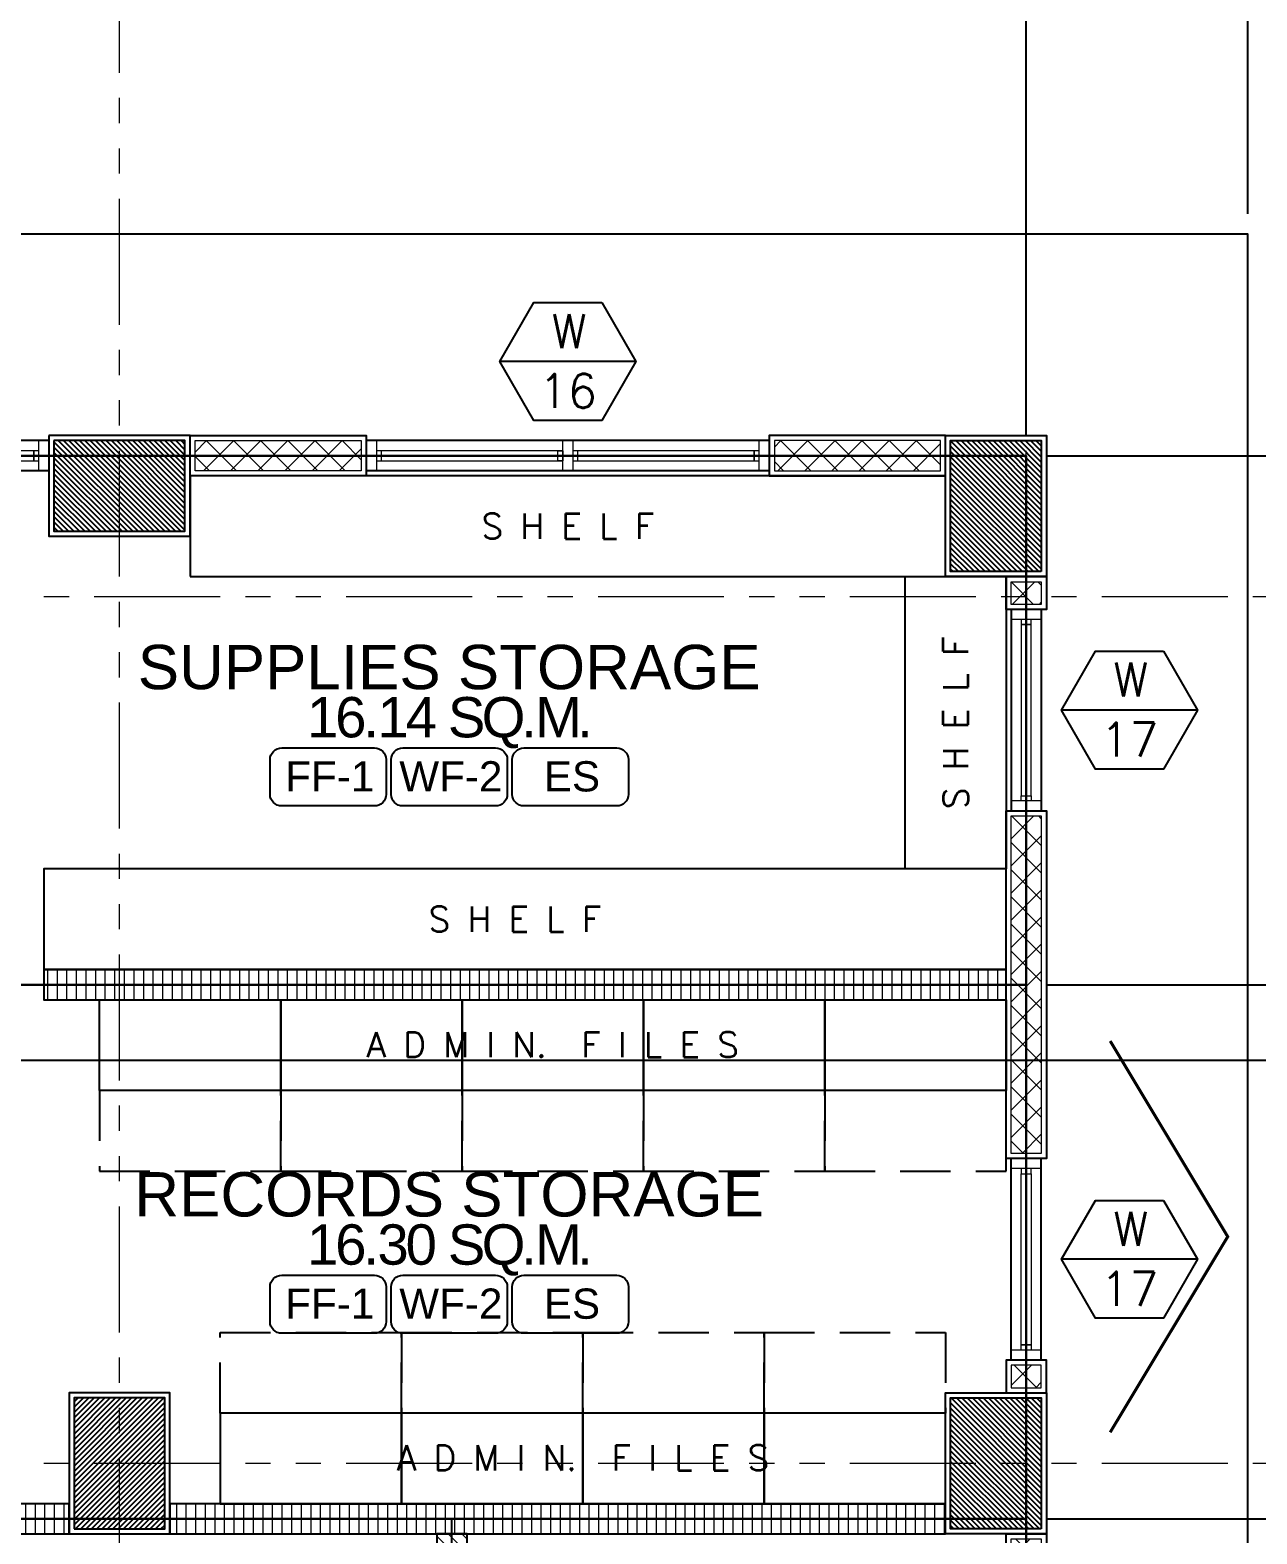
# Model space of a CAD drawing. Header units: metres. Extents: x -12400 to 1, y 0 to 106422.
# Drawn here: x -12107.06 to -12100.97, y 106401.72 to 106409.18 of the extents above; entities that cross this region are included whole.
import ezdxf
from ezdxf.enums import TextEntityAlignment as Align

# ---------------------------------------------------------------- set-up
doc = ezdxf.new("R2010")
doc.units = ezdxf.units.M
doc.header["$PDMODE"] = 35
doc.linetypes.add('DASHED2', pattern=[0.375, 0.25, -0.125])
doc.linetypes.add('PHANTOM2', pattern=[1.25, 0.625, -0.125, 0.125, -0.125, 0.125, -0.125])
for name, color, linetype, lineweight in [('.3', 6, 'Continuous', 30), ('0.1', 1, 'Continuous', 9), ('0.20', 2, 'Continuous', 20), ('A-DIM-100', 8, 'Continuous', 0), ('DIM 001', 251, 'Continuous', 13), ('HATCH', 250, 'Continuous', 5)]:
    doc.layers.add(name, color=color, linetype=linetype, lineweight=lineweight)
for name, color, linetype in [('1AR', 1, 'Continuous'), ('FIXTURE', 35, 'Continuous'), ('SCH-FLR', 224, 'Continuous'), ('SCH-WIND', 181, 'Continuous'), ('stone', 15, 'Continuous'), ('txt', 2, 'Continuous'), ('WALL', 7, 'Continuous'), ('WINDOW', 1, 'Continuous')]:
    doc.layers.add(name, color=color, linetype=linetype)
doc.layers.add('GUIDELINES', color=206, linetype='Continuous', plot=False)
doc.styles.add('arial', font='arial.ttf')
doc.styles.add('Arial-Bold', font='arial.ttf')
doc.styles.add('DIMTXT-100', font='arial.ttf')
doc.styles.add('swis721', font='swiss.ttf')
doc.styles.add('T-0.15', font='romans.shx', dxfattribs={"height": 0.15})
doc.styles.add('T.25', font='romans.shx', dxfattribs={"height": 0.2})
doc.dimstyles.new('D-100', dxfattribs={"dimtxt": 0.2, "dimasz": 0.15, "dimexe": 0.1, "dimexo": 0.1, "dimgap": 0.1, "dimtad": 1, "dimdec": 3, "dimzin": 4, "dimdsep": 46, "dimtxsty": 'DIMTXT-100', "dimblk": 'ARCHTICK', "dimcen": 0.2, "dimdle": 0.1, "dimclrd": 8, "dimclre": 8, "dimclrt": 2, "dimadec": 0, "dimazin": 1, "dimtfac": 1, "dimtdec": 3, "dimtofl": 0, "dimtmove": 2, "dimatfit": 3, "dimfxl": 1, "dimarcsym": 0})
doc.dimstyles.new('DIM 200', dxfattribs={"dimtxt": 200, "dimasz": 1, "dimexe": 0, "dimexo": 40, "dimgap": 50, "dimtad": 1, "dimtoh": 1, "dimdec": 0, "dimlfac": 2, "dimtxsty": 'swis721', "dimblk": 'CIR', "dimcen": 0, "dimclrd": 155, "dimclre": 155, "dimclrt": 4, "dimadec": 0, "dimazin": 0, "dimtfac": 1, "dimtdec": 0, "dimtix": 1, "dimtmove": 1, "dimatfit": 3, "dimldrblk": 'CIR', "dimfxl": 0, "dimarcsym": 0})

# ---------------------------------------------------------------- blocks, each defined once
blk = doc.blocks.new('CIR')
at = {"color": 4}
blk.add_circle((0, 0), 50, dxfattribs=at)
blk = doc.blocks.new('A$C1B753C5A')
at = {"layer": 'WALL'}
h = blk.add_hatch(dxfattribs=at)
h.set_pattern_fill('ANSI31', color=250, scale=0.15)
h.set_pattern_definition([(45, (-1494.388102653662, 303.0677240852394), (-0.01325825214724777, 0.01325825214724777), [])])
h.paths.add_polyline_path([(0.4750000000001364, 0.6749999999999545), (0.02500000000009089, 0.6749999999999545), (0.02500000000009095, 0.02499999999997721), (0.4750000000001364, 0.02499999999997721)])
at = {"color": 7}
blk.add_lwpolyline([(0, 0), (0.5000000000002274, 0), (0.5000000000002274, 0.6999999999999318), (0, 0.6999999999999318)], close=True, dxfattribs=at)
at = {"layer": 'stone', "color": 5}
blk.add_lwpolyline([(0.02500000000009095, 0.02499999999997726), (0.4750000000001364, 0.02499999999997726), (0.4750000000001364, 0.6749999999999545), (0.02500000000009095, 0.6749999999999545)], close=True, dxfattribs=at)
blk = doc.blocks.new('COLUMNS2F')
at = {"rotation": 270}
blk.add_blockref('A$C1B753C5A', (-12141.80441529414, 106344.3499565114), dxfattribs=at)
at = {"xscale": -1}
for p in [(-12136.85441529414, 106343.6499565114), (-12136.85441529414, 106338.8999565114)]:
    blk.add_blockref('A$C1B753C5A', p, dxfattribs=at)
blk.add_blockref('A$C1B753C5A', (-12141.70441529414, 106338.8999565114))
blk = doc.blocks.new('*U1717')
at = {"layer": 'HATCH'}
h = blk.add_hatch(dxfattribs=at)
h.set_pattern_fill('ANSI31', color=256, scale=0.015, angle=45)
h.set_pattern_definition([(90, (12095.12419102851, -106406.4165946045), (-0.04762500000000001, 0), [])])
h.paths.add_polyline_path([(0, 0.1499999999796273), (0, -1.387778780781446e-17), (3.850000000000136, -1.387778780781446e-17), (3.850000000000136, 0.1499999999796273)])
at = {"color": 3}
blk.add_lwpolyline([(3.850000000000136, 0), (3.850000000000136, 0.1499999999796273), (0, 0.1499999999796273), (0, 0)], close=True, dxfattribs=at)
blk = doc.blocks.new('*U1776')
at = {"layer": 'HATCH'}
h = blk.add_hatch(dxfattribs=at)
h.set_pattern_fill('ANSI37', color=256, scale=0.03, angle=-180)
h.set_pattern_definition([(225, (-0.9124999999850154, 0), (0.06735192090801863, -0.06735192090801868), []), (314.9999999999999, (-0.9124999999850154, 0), (0.06735192090801868, 0.06735192090801861), [])])
h.paths.add_polyline_path([(0.02500000000873115, 0.1749999999883585), (0.02500000000873115, 0.02499999999417923), (0.1500000000204416, 0.02499999999417923), (0.1500000000204416, 0.1749999999883585)])
blk.add_lwpolyline([(0, 0.1999999999825377), (0, 0), (0.1750000000146208, 0), (0.1750000000146208, 0.1999999999825377)], close=True)
blk.add_lwpolyline([(0.02500000000873115, 0.1749999999883585), (0.02500000000873115, 0.02499999999417923), (0.1500000000204416, 0.02499999999417923), (0.1500000000204416, 0.1749999999883585)], close=True, dxfattribs=at)
blk = doc.blocks.new('WINDOW-02')
at = {"layer": '.3', "color": 3}
blk.add_lwpolyline([(891.6890577681731, 3702.173521903613), (892.5390577681726, 3702.17352190362)], dxfattribs=at)
at = {"layer": '0.20'}
for points in [[(891.614057768173, 3702.098521903613), (891.664057768173, 3702.098521903613), (891.664057768173, 3702.248521903613), (891.614057768173, 3702.248521903613)], [(891.6890577681731, 3702.148521903613), (891.664057768173, 3702.148521903613), (891.664057768173, 3702.198521903613), (891.6890577681731, 3702.198521903613)], [(892.5390577681728, 3702.148521903613), (892.5640577681729, 3702.148521903613), (892.5640577681729, 3702.198521903613), (892.5390577681728, 3702.198521903613)], [(892.614057768173, 3702.098521903613), (892.5640577681729, 3702.098521903613), (892.5640577681729, 3702.248521903613), (892.614057768173, 3702.248521903613)]]:
    blk.add_lwpolyline(points, close=True, dxfattribs=at)
at = {"layer": '0.20', "color": 8}
blk.add_lwpolyline([(892.5390577681728, 3702.148521903613), (891.6890577681731, 3702.148521903613), (891.6890577681731, 3702.198521903613), (892.5390577681728, 3702.198521903613)], close=True, dxfattribs=at)
at = {"layer": 'WINDOW'}
for p, q in [((891.614057768173, 3702.248521903613), (892.614057768173, 3702.248521903613)), ((891.614057768173, 3702.098521903613), (892.614057768173, 3702.098521903613))]:
    blk.add_line(p, q, dxfattribs=at)
blk = doc.blocks.new('*U2286')
at = {"layer": 'HATCH'}
h = blk.add_hatch(dxfattribs=at)
h.set_pattern_fill('ANSI37', color=256, scale=0.03, angle=-180)
h.set_pattern_definition([(225, (-0.2125000013111269, 0), (0.06735192090801863, -0.06735192090801868), []), (314.9999999999999, (-0.2125000013111269, 0), (0.06735192090801868, 0.06735192090801861), [])])
h.paths.add_polyline_path([(0.02500000000873115, 0.1749999999883585), (0.02500000000873115, 0.02499999999417923), (0.8499999986943301, 0.02499999999417923), (0.8499999986943301, 0.1749999999883585)])
blk.add_lwpolyline([(0, 0.1999999999825377), (0, 0), (0.8749999986885093, 0), (0.8749999986885093, 0.1999999999825377)], close=True)
blk.add_lwpolyline([(0.02500000000873115, 0.1749999999883585), (0.02500000000873115, 0.02499999999417923), (0.8499999986943301, 0.02499999999417923), (0.8499999986943301, 0.1749999999883585)], close=True, dxfattribs=at)
blk = doc.blocks.new('W04')
at = {"layer": '.3', "color": 3}
for points in [[(-12135.03809810802, 106343.4124565114), (-12135.03809810799, 106342.5374565114)], [(-12135.03809810799, 106342.4374565114), (-12135.03809810797, 106341.5624565114)]]:
    blk.add_lwpolyline(points, dxfattribs=at)
at = {"layer": '0.20'}
for points in [[(-12134.96309810803, 106343.4874565114), (-12134.96309810803, 106343.4374565114), (-12135.11309810804, 106343.4374565114), (-12135.11309810804, 106343.4874565114)], [(-12135.01309810803, 106343.4124565114), (-12135.01309810803, 106343.4374565114), (-12135.06309810803, 106343.4374565114), (-12135.06309810803, 106343.4124565114)], [(-12135.013098108, 106342.5124565114), (-12135.013098108, 106342.5374565114), (-12135.063098108, 106342.5374565114), (-12135.063098108, 106342.5124565114)], [(-12134.96309810792, 106342.5124565114), (-12134.96309810792, 106342.4624565114), (-12135.11309810793, 106342.4624565114), (-12135.11309810793, 106342.5124565114)], [(-12135.013098108, 106342.4624565114), (-12135.013098108, 106342.4374565114), (-12135.063098108, 106342.4374565114), (-12135.063098108, 106342.4624565114)], [(-12135.01309810799, 106341.5374565114), (-12135.01309810799, 106341.5624565114), (-12135.06309810799, 106341.5624565114), (-12135.06309810799, 106341.5374565114)], [(-12134.96309810791, 106341.5374565114), (-12134.96309810791, 106341.4874565114), (-12135.11309810792, 106341.4874565114), (-12135.11309810792, 106341.5374565114)]]:
    blk.add_lwpolyline(points, close=True, dxfattribs=at)
at = {"layer": '0.20', "color": 8}
for points in [[(-12135.013098108, 106342.5124565114), (-12135.01309810803, 106343.4124565114), (-12135.06309810803, 106343.4124565114), (-12135.063098108, 106342.5124565114)], [(-12135.063098108, 106342.4624565114), (-12135.06309810796, 106341.5374565114)], [(-12135.01309810796, 106341.5374565114), (-12135.013098108, 106342.4624565114)]]:
    blk.add_lwpolyline(points, dxfattribs=at)
at = {"layer": 'WINDOW'}
for p, q in [((-12135.11309810804, 106343.4874565114), (-12135.11309810797, 106341.4874565114)), ((-12134.96309810803, 106343.4874565114), (-12134.96309810796, 106341.4874565114))]:
    blk.add_line(p, q, dxfattribs=at)
blk = doc.blocks.new('*U1742')
at = {"layer": 'HATCH'}
h = blk.add_hatch(dxfattribs=at)
h.set_pattern_fill('ANSI37', color=256, scale=0.03, angle=-180)
h.set_pattern_definition([(225, (-0.9249999999914837, 0), (0.06735192090801863, -0.06735192090801868), []), (314.9999999999999, (-0.9249999999914837, 0), (0.06735192090801868, 0.06735192090801861), [])])
h.paths.add_polyline_path([(0.02500000000873115, 0.1749999999883585), (0.02500000000873115, 0.02499999999417923), (0.1375000000139731, 0.02499999999417923), (0.1375000000139731, 0.1749999999883585)])
blk.add_lwpolyline([(0, 0.1999999999825377), (0, 0), (0.1625000000081523, 0), (0.1625000000081523, 0.1999999999825377)], close=True)
blk.add_lwpolyline([(0.02500000000873115, 0.1749999999883585), (0.02500000000873115, 0.02499999999417923), (0.1375000000139731, 0.02499999999417923), (0.1375000000139731, 0.1749999999883585)], close=True, dxfattribs=at)
blk = doc.blocks.new('*U278')
at = {"layer": 'HATCH'}
h = blk.add_hatch(dxfattribs=at)
h.set_pattern_fill('ANSI37', color=256, scale=0.03, angle=-180)
h.set_pattern_definition([(225, (0.6374999999939639, 0), (0.06735192090801863, -0.06735192090801868), []), (314.9999999999999, (0.6374999999939639, 0), (0.06735192090801868, 0.06735192090801861), [])])
h.paths.add_polyline_path([(0.02500000000873115, 0.1749999999883585), (0.02500000000873115, 0.02499999999417923), (1.699999999999421, 0.02499999999417923), (1.699999999999421, 0.1749999999883585)])
blk.add_lwpolyline([(0, 0.1999999999825377), (0, 0), (1.7249999999936, 0), (1.7249999999936, 0.1999999999825377)], close=True)
blk.add_lwpolyline([(0.02500000000873115, 0.1749999999883585), (0.02500000000873115, 0.02499999999417923), (1.699999999999421, 0.02499999999417923), (1.699999999999421, 0.1749999999883585)], close=True, dxfattribs=at)
blk = doc.blocks.new('*U279')
at = {"layer": 'HATCH'}
h = blk.add_hatch(dxfattribs=at)
h.set_pattern_fill('ANSI31', color=256, scale=0.015, angle=45)
h.set_pattern_definition([(90, (3.687499999990903, 0), (-0.04762500000000001, 0), [])])
h.paths.add_polyline_path([(4.774999999990539, 0), (4.774999999990539, 0.1499999999796273), (0, 0.1499999999796273), (0, 0)])
at = {"color": 3}
blk.add_lwpolyline([(4.774999999990539, 0), (4.774999999990539, 0.1499999999796273), (0, 0.1499999999796273), (0, 0)], close=True, dxfattribs=at)
blk = doc.blocks.new('*U280')
at = {"layer": 'HATCH'}
h = blk.add_hatch(dxfattribs=at)
h.set_pattern_fill('ANSI31', color=256, scale=0.015, angle=45)
h.set_pattern_definition([(90, (-0.6125000000029122, 0), (-0.04762500000000001, 0), [])])
h.paths.add_polyline_path([(0.474999999996724, 0), (0.474999999996724, 0.1499999999796273), (0, 0.1499999999796273), (0, 0)])
at = {"color": 3}
blk.add_lwpolyline([(0.474999999996724, 0), (0.474999999996724, 0.1499999999796273), (0, 0.1499999999796273), (0, 0)], close=True, dxfattribs=at)
blk = doc.blocks.new('FP_4F')
at = {"layer": 'HATCH'}
h = blk.add_hatch(dxfattribs=at)
h.set_pattern_fill('ANSI31', color=256, scale=0.015, angle=-90.00000000000001)
h.set_pattern_definition([(315, (-106381.8915946045, -12079.82419102847), (0.03367596045400933, 0.03367596045400932), [])])
h.paths.add_polyline_path([(24.32500000001892, 14.24999999998545), (24.17500000002474, 14.24999999998545), (24.17500000002474, 11.44999999999709), (24.32500000001892, 11.44999999999709)])
at = {"color": 1}
for points in [[(22.95000000000073, 19), (26.70000000000073, 19), (26.70000000000073, 19.5), (22.95000000000073, 19.5)], [(27, 19), (27, 17.54999999998836), (26.5, 17.54999999998836), (26.5, 19)], [(22.22500000000218, 17.04999999998836), (27, 17.04999999998836), (27, 17.54999999998836), (22.22500000000218, 17.54999999998836)], [(22.5, 16.89999999999418), (23.40000000000146, 16.89999999999418), (23.40000000000146, 16.44999999999709), (22.5, 16.44999999999709)], [(23.40000000000146, 16.89999999999418), (24.30000000000109, 16.89999999999418), (24.30000000000109, 16.44999999999709), (23.40000000000146, 16.44999999999709)], [(24.29999999999927, 16.89999999999418), (25.20000000000073, 16.89999999999418), (25.20000000000073, 16.44999999999709), (24.29999999999927, 16.44999999999709)], [(25.20000000000073, 16.89999999999418), (26.10000000000036, 16.89999999999418), (26.10000000000036, 16.44999999999709), (25.20000000000073, 16.44999999999709)], [(26.10000000000036, 16.89999999999418), (27, 16.89999999999418), (27, 16.44999999999709), (26.10000000000036, 16.44999999999709)], [(23.10000000000036, 14.39999999999418), (24, 14.39999999999418), (24, 14.84999999999127), (23.10000000000036, 14.84999999999127)], [(24, 14.39999999999418), (24.89999999999964, 14.39999999999418), (24.89999999999964, 14.84999999999127), (24, 14.84999999999127)], [(24.89999999999964, 14.39999999999418), (25.79999999999927, 14.39999999999418), (25.79999999999927, 14.84999999999127), (24.89999999999964, 14.84999999999127)], [(25.79999999999927, 14.39999999999418), (26.70000000000073, 14.39999999999418), (26.70000000000073, 14.84999999999127), (25.79999999999927, 14.84999999999127)]]:
    blk.add_lwpolyline(points, close=True, dxfattribs=at)
at = {"color": 250, "linetype": 'DASHED2'}
for points in [[(22.5, 16.44999999999709), (22.5, 16.04999999998836), (23.40000000000146, 16.04999999998836), (23.40000000000146, 16.44999999999709)], [(23.40000000000146, 16.44999999999709), (23.40000000000146, 16.04999999998836), (24.29999999999927, 16.04999999998836), (24.30000000000109, 16.44999999999709)], [(24.29999999999927, 16.44999999999709), (24.29999999999927, 16.04999999998836), (25.20000000000073, 16.04999999998836), (25.20000000000073, 16.44999999999709)], [(25.20000000000073, 16.44999999999709), (25.20000000000073, 16.04999999998836), (26.10000000000036, 16.04999999998836), (26.10000000000036, 16.44999999999709)], [(26.10000000000036, 16.44999999999709), (26.10000000000036, 16.04999999998836), (27, 16.04999999998836), (27, 16.44999999999709)], [(23.10000000000036, 14.84999999999127), (23.10000000000036, 15.25), (24, 15.25), (24, 14.84999999999127)], [(24, 14.84999999999127), (24, 15.25), (24.89999999999964, 15.25), (24.89999999999964, 14.84999999999127)], [(24.89999999999964, 14.84999999999127), (24.89999999999964, 15.25), (25.79999999999927, 15.25), (25.79999999999927, 14.84999999999127)], [(25.79999999999927, 14.84999999999127), (25.79999999999927, 15.25), (26.70000000000073, 15.25), (26.70000000000073, 14.84999999999127)]]:
    blk.add_lwpolyline(points, dxfattribs=at)
at = {"color": 3}
blk.add_lwpolyline([(24.17500000002474, 11.44999999999709), (24.32500000001892, 11.44999999999709), (24.32500000001892, 14.24999999998545), (24.17500000002474, 14.24999999998545)], close=True, dxfattribs=at)
at = {"layer": '1AR', "color": 1}
blk.add_lwpolyline([(17.99999999999818, 1.000000000058208), (17.99999999999818, -7.275957614183426e-11), (28.19999999999891, 0), (28.19999999999891, 20.69999999998254), (18, 20.69999999998254), (18, 19.69999999998254)], dxfattribs=at)
at = {"layer": 'FIXTURE'}
blk.add_lwpolyline([(27.51668330179746, 16.69580201318604, 0.015, 0.015, 0), (28.10000000040964, 15.72499999999127, 0.015, 0.015, 0), (27.51668330179746, 14.75419798678195, 0.015, 0.015, 0)], format="xyseb", dxfattribs=at)
at = {"layer": 'GUIDELINES'}
blk.add_line((20.95000000000073, 16.97499999999127), (27.10000000000036, 16.97499999999127), dxfattribs=at)
for points in [[(1.100000000000364, 19.60000000000582), (10.10000000000036, 19.60000000000582), (10.10000000000036, 18.90000000000873), (18.10000000000036, 18.90000000000873), (18.10000000000036, 19.60000000000582), (27.10000000000036, 19.60000000000582), (27.10000000000036, 1.100000000005821), (18.10000000000036, 1.100000000005821), (18.10000000000036, 2.100000000122236), (10.10000000000036, 2.100000000122236), (10.10000000000036, 1.100000000005821), (1.100000000000364, 1.100000000005821)], [(20.95000000000073, 14.32499999999709), (27.10000000000036, 14.32499999999709), (27.10000000000036, 19.59999999999127), (20.95000000000073, 19.59999999999127)], [(20.95000000000073, 16.97499999999127), (27.10000000000036, 16.97499999999127), (27.10000000000036, 19.60000000000582), (20.95000000000073, 19.60000000000582)], [(20.95000000000073, 14.32499999999709), (27.10000000000036, 14.32499999999709), (27.10000000000036, 16.97499999999127), (20.95000000000073, 16.97499999999127)], [(27.10000000000036, 14.32499999999709), (18.07500000000073, 14.32499999999709), (18.07500000000073, 5.825000000011642), (27.10000000000036, 5.825000000011642)]]:
    blk.add_lwpolyline(points, close=True, dxfattribs=at)
blk.add_lwpolyline([(24.25000000002183, 11.45000000001164), (24.25000000002183, 14.32500000001164)], dxfattribs=at)
for name, p in [('COLUMNS2F', (12164.05441529414, -106324.6499565114)), ('*U1717', (22.85000000000036, 14.25))]:
    blk.add_blockref(name, p)
for name, p, xscale, rotation in [('*U2286', (22.94999999999891, 19.69999999998254), -1, 180), ('*U1742', (27.19999999999891, 18.99999999998545), -1.000000000000013, 90), ('WINDOW-02', (3729.27352190362, 910.4515577681595), -1.000000000000013, 90), ('*U278', (27.19999999999891, 17.83749999997963), -1.000000000000013, 90), ('*U1776', (27.19999999999891, 14.25000000071304), -1.000000000000013, 90)]:
    blk.add_blockref(name, p, dxfattribs=dict(xscale=xscale, rotation=rotation))
for name, p, rotation in [('*U2286', (26.69999999737593, 19.69999999998254), 180), ('W04', (-106317.6624565127, -12115.43809810771), 270), ('WINDOW-02', (3729.27352190362, -876.501557768177), 90), ('*U1742', (27.19999999999891, 14.94999999999709), 90)]:
    blk.add_blockref(name, p, dxfattribs=dict(rotation=rotation))
at = {"xscale": -1}
blk.add_blockref('WINDOW-02', (913.8640577681726, -3682.573521903614), dxfattribs=at)
at = {"color": 1}
for name, p in [('*U279', (22.22500000000946, 16.89999999999418)), ('*U280', (21.87500000000364, 14.25))]:
    blk.add_blockref(name, p, dxfattribs=at)
at = {"layer": '0.1', "color": 2, "insert": (27.18063405127759, 20.89999999997963), "char_height": 0.22, "attachment_point": 5}
blk.add_mtext_dynamic_manual_height_columns('{\\Fx-hlvm1s|c0;\\W0.9;\\T0.9;\\C3;LN OF LEDGE}', width=5150.828219755791, gutter_width=1, heights=[0], dxfattribs=at)
at = {"layer": '0.1', "color": 2, "char_height": 0.125, "attachment_point": 5, "style": 'T.25'}
for s, width, insert in [('{\\C3;S H E L F}', 1.709472000656206, (24.82499998157073, 19.24999945524905)), ('{\\C3;S H E L F}', 1.709472000656206, (24.56249998157, 17.29999945523741)), ('{\\C3;A D M I N.  F I L E S}', 2.939282788937818, (24.74971519748942, 16.6775055318285)), ('{\\C3;A D M I N.  F I L E S}', 2.939282788937818, (24.89971519748906, 14.62750553182559))]:
    blk.add_mtext_dynamic_manual_height_columns(s, width=width, gutter_width=1, heights=[0], dxfattribs=dict(at, insert=insert))
at = {"layer": '0.1', "color": 2, "insert": (26.75000054474731, 18.2749999815569), "char_height": 0.125, "attachment_point": 5, "rotation": 89.99999999999993, "style": 'T.25'}
blk.add_mtext_dynamic_manual_height_columns('{\\C3;S H E L F}', width=1.709472000656206, gutter_width=1, heights=[0], dxfattribs=at)
blk = doc.blocks.new('_ArchTick')
at = {"color": 0, "linetype": 'ByBlock', "const_width": 0.15}
blk.add_lwpolyline([(-0.5, -0.5), (0.5, 0.5)], dxfattribs=at)
blk = doc.blocks.new('*D1781')
at = {"layer": 'DEFPOINTS', "color": 0, "transparency": 16777216}
for p in [(-12102.11296792572, 106411.3202236537), (-12128.11296792572, 106407.0702236537), (-12102.11296792572, 106407.0702236537)]:
    blk.add_point(p, dxfattribs=at)
at = {"layer": 'DIM 001', "color": 8, "lineweight": -2, "transparency": 16777216}
for p, q in [((-12128.11296792572, 106407.1702236537), (-12128.11296792572, 106411.4202236537)), ((-12102.11296792572, 106407.1702236537), (-12102.11296792572, 106411.4202236537)), ((-12128.21296792572, 106411.3202236537), (-12102.01296792572, 106411.3202236537))]:
    blk.add_line(p, q, dxfattribs=at)
at = {"layer": 'DIM 001', "color": 8, "lineweight": -2, "transparency": 16777216, "xscale": 0.15, "yscale": 0.15, "zscale": 0.15, "rotation": 180}
blk.add_blockref('_ArchTick', (-12128.11296792572, 106411.3202236537), dxfattribs=at)
at = {"layer": 'DIM 001', "color": 8, "lineweight": -2, "transparency": 16777216, "xscale": 0.15, "yscale": 0.15, "zscale": 0.15}
blk.add_blockref('_ArchTick', (-12102.11296792572, 106411.3202236537), dxfattribs=at)
at = {"layer": 'DIM 001', "color": 2, "transparency": 16777216, "insert": (-12115.11296792572, 106411.5223382512), "char_height": 0.2, "attachment_point": 5, "style": 'DIMTXT-100'}
blk.add_mtext('26.000', dxfattribs=at)
blk = doc.blocks.new('*D1782')
at = {"layer": 'DEFPOINTS', "color": 0, "transparency": 16777216}
for p in [(-12101.01296792572, 106411.3202236537), (-12101.01296792572, 106408.1702236537), (-12102.11296792572, 106407.0702236537)]:
    blk.add_point(p, dxfattribs=at)
at = {"layer": 'DIM 001', "color": 8, "lineweight": -2, "transparency": 16777216}
for p, q in [((-12102.11296792572, 106407.1702236537), (-12102.11296792572, 106411.4202236537)), ((-12101.01296792572, 106408.2702236537), (-12101.01296792572, 106411.4202236537)), ((-12102.21296792572, 106411.3202236537), (-12100.91296792572, 106411.3202236537))]:
    blk.add_line(p, q, dxfattribs=at)
at = {"layer": 'DIM 001', "color": 8, "lineweight": -2, "transparency": 16777216, "xscale": 0.15, "yscale": 0.15, "zscale": 0.15, "rotation": 180}
blk.add_blockref('_ArchTick', (-12102.11296792572, 106411.3202236537), dxfattribs=at)
at = {"layer": 'DIM 001', "color": 8, "lineweight": -2, "transparency": 16777216, "xscale": 0.15, "yscale": 0.15, "zscale": 0.15}
blk.add_blockref('_ArchTick', (-12101.01296792572, 106411.3202236537), dxfattribs=at)
at = {"layer": 'DIM 001', "color": 2, "transparency": 16777216, "insert": (-12101.56296792572, 106411.5223382512), "char_height": 0.2, "attachment_point": 5, "style": 'DIMTXT-100'}
blk.add_mtext('1.100', dxfattribs=at)
blk = doc.blocks.new('*D1799')
at = {"layer": 'DEFPOINTS', "color": 0, "transparency": 16777216}
for p in [(-12102.11296792572, 106410.8702236537), (-12108.26296792572, 106407.0702236537), (-12102.11296792572, 106407.0702236537)]:
    blk.add_point(p, dxfattribs=at)
at = {"layer": 'DIM 001', "color": 8, "lineweight": -2, "transparency": 16777216}
for p, q in [((-12108.26296792572, 106407.1702236537), (-12108.26296792572, 106410.9702236537)), ((-12102.11296792572, 106407.1702236537), (-12102.11296792572, 106410.9702236537)), ((-12108.36296792572, 106410.8702236537), (-12102.01296792572, 106410.8702236537))]:
    blk.add_line(p, q, dxfattribs=at)
at = {"layer": 'DIM 001', "color": 8, "lineweight": -2, "transparency": 16777216, "xscale": 0.15, "yscale": 0.15, "zscale": 0.15, "rotation": 180}
blk.add_blockref('_ArchTick', (-12108.26296792572, 106410.8702236537), dxfattribs=at)
at = {"layer": 'DIM 001', "color": 8, "lineweight": -2, "transparency": 16777216, "xscale": 0.15, "yscale": 0.15, "zscale": 0.15}
blk.add_blockref('_ArchTick', (-12102.11296792572, 106410.8702236537), dxfattribs=at)
at = {"layer": 'DIM 001', "color": 2, "transparency": 16777216, "insert": (-12105.18796792571, 106411.0723382512), "char_height": 0.2, "attachment_point": 5, "style": 'DIMTXT-100'}
blk.add_mtext('6.150', dxfattribs=at)
blk = doc.blocks.new('*D1819')
at = {"layer": 'DEFPOINTS', "color": 0, "transparency": 16777216}
for p in [(-12101.01296792572, 106408.1702236537), (-12102.11296792572, 106407.0702236537), (-12099.06296792573, 106407.0702236537)]:
    blk.add_point(p, dxfattribs=at)
at = {"layer": 'DIM 001', "color": 8, "lineweight": -2, "transparency": 16777216}
for p, q in [((-12099.06296792573, 106408.2702236537), (-12099.06296792573, 106406.9702236537)), ((-12100.91296792572, 106408.1702236537), (-12098.96296792573, 106408.1702236537)), ((-12102.01296792572, 106407.0702236537), (-12098.96296792573, 106407.0702236537))]:
    blk.add_line(p, q, dxfattribs=at)
at = {"layer": 'DIM 001', "color": 8, "lineweight": -2, "transparency": 16777216, "xscale": 0.15, "yscale": 0.15, "zscale": 0.15}
for p, rotation in [((-12099.06296792573, 106408.1702236537), 90), ((-12099.06296792573, 106407.0702236537), 270)]:
    blk.add_blockref('_ArchTick', p, dxfattribs=dict(at, rotation=rotation))
at = {"layer": 'DIM 001', "color": 2, "transparency": 16777216, "insert": (-12099.26508252324, 106407.6202236537), "char_height": 0.2, "attachment_point": 5, "rotation": 90, "style": 'DIMTXT-100'}
blk.add_mtext('1.100', dxfattribs=at)
blk = doc.blocks.new('*D1820')
at = {"layer": 'DEFPOINTS', "color": 0, "transparency": 16777216}
for p in [(-12102.11296792572, 106407.0702236537), (-12102.11296792572, 106388.5702236537), (-12099.06296792574, 106388.5702236537)]:
    blk.add_point(p, dxfattribs=at)
at = {"layer": 'DIM 001', "color": 8, "lineweight": -2, "transparency": 16777216}
for p, q in [((-12099.06296792574, 106407.1702236538), (-12099.06296792574, 106388.4702236537)), ((-12102.01296792572, 106407.0702236537), (-12098.96296792574, 106407.0702236537)), ((-12102.01296792572, 106388.5702236537), (-12098.96296792574, 106388.5702236537))]:
    blk.add_line(p, q, dxfattribs=at)
at = {"layer": 'DIM 001', "color": 8, "lineweight": -2, "transparency": 16777216, "xscale": 0.15, "yscale": 0.15, "zscale": 0.15}
for p, rotation in [((-12099.06296792574, 106407.0702236537), 90), ((-12099.06296792574, 106388.5702236537), 270)]:
    blk.add_blockref('_ArchTick', p, dxfattribs=dict(at, rotation=rotation))
at = {"layer": 'DIM 001', "color": 2, "transparency": 16777216, "insert": (-12099.26508252325, 106397.8202236537), "char_height": 0.2, "attachment_point": 5, "rotation": 90, "style": 'DIMTXT-100'}
blk.add_mtext('18.500', dxfattribs=at)
blk = doc.blocks.new('*D1822')
at = {"layer": 'DEFPOINTS', "color": 0, "transparency": 16777216}
for p in [(-12102.11296792572, 106407.0702236537), (-12102.11296792572, 106404.4452236537), (-12099.51296792573, 106404.4452236537)]:
    blk.add_point(p, dxfattribs=at)
at = {"layer": 'DIM 001', "color": 8, "lineweight": -2, "transparency": 16777216}
for p, q in [((-12099.51296792573, 106407.1702236538), (-12099.51296792573, 106404.3452236537)), ((-12102.01296792572, 106407.0702236537), (-12099.41296792573, 106407.0702236537)), ((-12102.01296792572, 106404.4452236537), (-12099.41296792573, 106404.4452236537))]:
    blk.add_line(p, q, dxfattribs=at)
at = {"layer": 'DIM 001', "color": 8, "lineweight": -2, "transparency": 16777216, "xscale": 0.15, "yscale": 0.15, "zscale": 0.15}
for p, rotation in [((-12099.51296792573, 106407.0702236537), 90), ((-12099.51296792573, 106404.4452236537), 270)]:
    blk.add_blockref('_ArchTick', p, dxfattribs=dict(at, rotation=rotation))
at = {"layer": 'DIM 001', "color": 2, "transparency": 16777216, "insert": (-12099.71508252324, 106405.7577236537), "char_height": 0.2, "attachment_point": 5, "rotation": 90, "style": 'DIMTXT-100'}
blk.add_mtext('2.625', dxfattribs=at)
blk = doc.blocks.new('*D1823')
at = {"layer": 'DEFPOINTS', "color": 0, "transparency": 16777216}
for p in [(-12102.11296792572, 106404.4452236537), (-12102.11296792572, 106401.7952236538), (-12099.51296792574, 106401.7952236538)]:
    blk.add_point(p, dxfattribs=at)
at = {"layer": 'DIM 001', "color": 8, "lineweight": -2, "transparency": 16777216}
for p, q in [((-12099.51296792574, 106404.5452236538), (-12099.51296792574, 106401.6952236537)), ((-12102.01296792572, 106404.4452236537), (-12099.41296792574, 106404.4452236537)), ((-12102.01296792572, 106401.7952236538), (-12099.41296792574, 106401.7952236538))]:
    blk.add_line(p, q, dxfattribs=at)
at = {"layer": 'DIM 001', "color": 8, "lineweight": -2, "transparency": 16777216, "xscale": 0.15, "yscale": 0.15, "zscale": 0.15}
for p, rotation in [((-12099.51296792574, 106404.4452236537), 90), ((-12099.51296792574, 106401.7952236538), 270)]:
    blk.add_blockref('_ArchTick', p, dxfattribs=dict(at, rotation=rotation))
at = {"layer": 'DIM 001', "color": 2, "transparency": 16777216, "insert": (-12099.71508252325, 106403.1202236537), "char_height": 0.2, "attachment_point": 5, "rotation": 90, "style": 'DIMTXT-100'}
blk.add_mtext('2.650', dxfattribs=at)
blk = doc.blocks.new('*D1824')
at = {"layer": 'DEFPOINTS', "color": 0, "transparency": 16777216}
for p in [(-12102.11296792572, 106401.7952236538), (-12102.11296792572, 106393.2952236538), (-12099.51296792575, 106393.2952236538)]:
    blk.add_point(p, dxfattribs=at)
at = {"layer": 'DIM 001', "color": 8, "lineweight": -2, "transparency": 16777216}
for p, q in [((-12099.51296792575, 106401.8952236538), (-12099.51296792575, 106393.1952236538)), ((-12102.01296792572, 106401.7952236538), (-12099.41296792575, 106401.7952236538)), ((-12102.01296792572, 106393.2952236538), (-12099.41296792575, 106393.2952236538))]:
    blk.add_line(p, q, dxfattribs=at)
at = {"layer": 'DIM 001', "color": 8, "lineweight": -2, "transparency": 16777216, "xscale": 0.15, "yscale": 0.15, "zscale": 0.15}
for p, rotation in [((-12099.51296792575, 106401.7952236538), 90), ((-12099.51296792575, 106393.2952236538), 270)]:
    blk.add_blockref('_ArchTick', p, dxfattribs=dict(at, rotation=rotation))
at = {"layer": 'DIM 001', "color": 2, "transparency": 16777216, "insert": (-12099.71508252326, 106397.5452236537), "char_height": 0.2, "attachment_point": 5, "rotation": 90, "style": 'DIMTXT-100'}
blk.add_mtext('8.500', dxfattribs=at)
blk = doc.blocks.new('*D1828')
at = {"layer": 'DEFPOINTS', "color": 0, "transparency": 16777216}
for p in [(-12102.11296792572, 106407.0702236537), (-12108.26296792572, 106404.0702236537), (-12099.96296792573, 106404.0702236537)]:
    blk.add_point(p, dxfattribs=at)
at = {"layer": 'DIM 001', "color": 8, "lineweight": -2, "transparency": 16777216}
for p, q in [((-12099.96296792573, 106407.1702236538), (-12099.96296792573, 106403.9702236537)), ((-12102.01296792572, 106407.0702236537), (-12099.86296792573, 106407.0702236537)), ((-12108.16296792572, 106404.0702236537), (-12099.86296792573, 106404.0702236537))]:
    blk.add_line(p, q, dxfattribs=at)
at = {"layer": 'DIM 001', "color": 8, "lineweight": -2, "transparency": 16777216, "xscale": 0.15, "yscale": 0.15, "zscale": 0.15}
for p, rotation in [((-12099.96296792573, 106407.0702236537), 90), ((-12099.96296792573, 106404.0702236537), 270)]:
    blk.add_blockref('_ArchTick', p, dxfattribs=dict(at, rotation=rotation))
at = {"layer": 'DIM 001', "color": 2, "transparency": 16777216, "insert": (-12100.16515073607, 106405.5702236537), "char_height": 0.2, "attachment_point": 5, "rotation": 90, "style": 'DIMTXT-100'}
blk.add_mtext('3.000', dxfattribs=at)
blk = doc.blocks.new('*D1829')
at = {"layer": 'DEFPOINTS', "color": 0, "transparency": 16777216}
for p in [(-12108.26296792572, 106404.0702236537), (-12102.11296792572, 106401.7952236538), (-12099.96296792574, 106401.7952236538)]:
    blk.add_point(p, dxfattribs=at)
at = {"layer": 'DIM 001', "color": 8, "lineweight": -2, "transparency": 16777216}
for p, q in [((-12099.96296792574, 106404.1702236538), (-12099.96296792574, 106401.6952236537)), ((-12108.16296792572, 106404.0702236537), (-12099.86296792574, 106404.0702236537)), ((-12102.01296792572, 106401.7952236538), (-12099.86296792574, 106401.7952236538))]:
    blk.add_line(p, q, dxfattribs=at)
at = {"layer": 'DIM 001', "color": 8, "lineweight": -2, "transparency": 16777216, "xscale": 0.15, "yscale": 0.15, "zscale": 0.15}
for p, rotation in [((-12099.96296792574, 106404.0702236537), 90), ((-12099.96296792574, 106401.7952236538), 270)]:
    blk.add_blockref('_ArchTick', p, dxfattribs=dict(at, rotation=rotation))
at = {"layer": 'DIM 001', "color": 2, "transparency": 16777216, "insert": (-12100.16508252325, 106402.9327236537), "char_height": 0.2, "attachment_point": 5, "rotation": 90, "style": 'DIMTXT-100'}
blk.add_mtext('2.275', dxfattribs=at)
blk = doc.blocks.new('W-TAG')
at = {"layer": 'SCH-WIND'}
blk.add_line((-0.2999999999883585, 1.4210854715202e-14), (0.2999999999883585, -1.4210854715202e-14), dxfattribs=at)
blk.add_lwpolyline([(-0.1500000000232831, 0.2598076211288429), (-0.3000000000465661, 1.4210854715202e-14), (-0.1500000000232831, -0.2598076211288429), (0.1499999999650754, -0.2598076211288429), (0.2999999999883585, -1.4210854715202e-14), (0.1499999999650754, 0.2598076211288429)], close=True, dxfattribs=at)
at = {"layer": 'SCH-WIND', "color": 2, "style": 'T-0.15'}
for tag, p in [('W-TAG', (-0.005861362880693832, 0.1346037882111908)), ('W-NO', (-1.4210854715202e-14, -0.1299038105644215))]:
    blk.add_attdef(tag, text='', height=0.15, dxfattribs=at).set_placement(p, align=Align.MIDDLE_CENTER)
blk = doc.blocks.new('GRID1')
at = {"color": 6, "linetype": 'PHANTOM2'}
for points in [[(-12138.75441529414, 106384.7702236537), (-12138.75441529414, 106412.5702236537)], [(-12134.25441529414, 106384.7702236537), (-12134.25441529414, 106412.5702236537)], [(-12130.75441529413, 106407.8702236537), (-12163.75441529414, 106407.8702236537)], [(-12130.75441529413, 106407.1702236537), (-12163.15441529414, 106407.1702236537)], [(-12130.75441529413, 106402.8702236537), (-12163.75441529414, 106402.8702236537)]]:
    blk.add_leader(points, dimstyle='DIM 200', override={"dimasz": 0.002, "dimgap": 60, "dimtad": 0}, dxfattribs=at)

msp = doc.modelspace()

# ---------------------------------------------------------------- linework, layer by layer
at = {"layer": 'SCH-FLR', "color": 1}
for points in [[(-12105.34720430917, 106405.3322236537), (-12105.8080043092, 106405.3322236537, -0.414213562373095), (-12105.86560430916, 106405.3898236537), (-12105.86560430916, 106405.5626236537, -0.414213562373095), (-12105.8080043092, 106405.6202236537), (-12105.34720430917, 106405.6202236537, -0.414213562373095), (-12105.28960430916, 106405.5626236537), (-12105.28960430916, 106405.3898236537, -0.414213562373095)], [(-12104.74620430917, 106405.3322236537), (-12105.2070043092, 106405.3322236537, -0.414213562373095), (-12105.26460430916, 106405.3898236537), (-12105.26460430916, 106405.5626236537, -0.414213562373095), (-12105.2070043092, 106405.6202236537), (-12104.74620430917, 106405.6202236537, -0.414213562373095), (-12104.68860430916, 106405.5626236537), (-12104.68860430916, 106405.3898236537, -0.414213562373095)], [(-12104.14520430917, 106405.3322236537), (-12104.6060043092, 106405.3322236537, -0.414213562373095), (-12104.66360430916, 106405.3898236537), (-12104.66360430916, 106405.5626236537, -0.414213562373095), (-12104.6060043092, 106405.6202236537), (-12104.14520430917, 106405.6202236537, -0.414213562373095), (-12104.08760430916, 106405.5626236537), (-12104.08760430916, 106405.3898236537, -0.414213562373095)], [(-12105.34720430917, 106402.7157550566), (-12105.8080043092, 106402.7157550566, -0.414213562373095), (-12105.86560430916, 106402.7733550566), (-12105.86560430916, 106402.9461550566, -0.414213562373095), (-12105.8080043092, 106403.0037550566), (-12105.34720430917, 106403.0037550566, -0.414213562373095), (-12105.28960430916, 106402.9461550566), (-12105.28960430916, 106402.7733550566, -0.414213562373095)], [(-12104.74620430917, 106402.7157550566), (-12105.2070043092, 106402.7157550566, -0.414213562373095), (-12105.26460430916, 106402.7733550566), (-12105.26460430916, 106402.9461550566, -0.414213562373095), (-12105.2070043092, 106403.0037550566), (-12104.74620430917, 106403.0037550566, -0.414213562373095), (-12104.68860430916, 106402.9461550566), (-12104.68860430916, 106402.7733550566, -0.414213562373095)], [(-12104.14520430917, 106402.7157550566), (-12104.6060043092, 106402.7157550566, -0.414213562373095), (-12104.66360430916, 106402.7733550566), (-12104.66360430916, 106402.9461550566, -0.414213562373095), (-12104.6060043092, 106403.0037550566), (-12104.14520430917, 106403.0037550566, -0.414213562373095), (-12104.08760430916, 106402.9461550566), (-12104.08760430916, 106402.7733550566, -0.414213562373095)]]:
    msp.add_lwpolyline(points, format="xyb", close=True, dxfattribs=at)

# ---------------------------------------------------------------- block references
at = {"color": 1}
msp.add_blockref('FP_4F', (-12129.21296792572, 106387.4702236537), dxfattribs=at)
at = {"layer": 'A-DIM-100'}
msp.add_blockref('GRID1', (32.14144736842172, -0.8000000000029104), dxfattribs=at)
msp.add_blockref('GRID1', (32.14144736842172, -0.8000000000029104), dxfattribs=at)
at = {"layer": 'SCH-WIND', "color": 2}
ref = msp.add_blockref('W-TAG', (-12104.38796792705, 106407.5375072279), dxfattribs=dict(at, xscale=-1.125000000042443, yscale=1.125000000042443, zscale=1.125000000042443))
ref.add_attrib('W-NO', '16', dxfattribs={"color": 2, "height": 0.1687500000063664, "style": 'T-0.15'}).set_placement((-12104.38796792705, 106407.3913654411), align=Align.MIDDLE_CENTER)
ref.add_attrib('W-TAG', 'W', dxfattribs={"color": 2, "height": 0.1687500000063664, "style": 'T-0.15'}).set_placement((-12104.38137389381, 106407.6889364897), align=Align.MIDDLE_CENTER)
ref = msp.add_blockref('W-TAG', (-12101.60046792594, 106405.8077236537), dxfattribs=dict(at, xscale=-1.125000000042443, yscale=1.125000000042443, zscale=1.125000000042443))
ref.add_attrib('W-NO', '17', dxfattribs={"color": 2, "height": 0.1687500000063664, "style": 'T-0.15'}).set_placement((-12101.60046792594, 106405.6615818668), align=Align.MIDDLE_CENTER)
ref.add_attrib('W-TAG', 'W', dxfattribs={"color": 2, "height": 0.1687500000063664, "style": 'T-0.15'}).set_placement((-12101.5938738927, 106405.9591529154), align=Align.MIDDLE_CENTER)
ref = msp.add_blockref('W-TAG', (-12101.60046792594, 106403.0827236537), dxfattribs=dict(at, xscale=-1.125000000042443, yscale=1.125000000042443, zscale=1.125000000042443))
ref.add_attrib('W-NO', '17', dxfattribs={"color": 2, "height": 0.1687500000063664, "style": 'T-0.15'}).set_placement((-12101.60046792594, 106402.9365818668), align=Align.MIDDLE_CENTER)
ref.add_attrib('W-TAG', 'W', dxfattribs={"color": 2, "height": 0.1687500000063664, "style": 'T-0.15'}).set_placement((-12101.5938738927, 106403.2341529155), align=Align.MIDDLE_CENTER)

# ---------------------------------------------------------------- texts
at = {"linetype": 'Continuous', "attachment_point": 5, "style": 'arial'}
for s, width, insert, char_height in [('\\pxse0.75,t28;{\\C4;SUPPLIES STORAGE}', 3.464566571802338, (-12104.97660430919, 106406.0202236537), 0.22), ('\\pxse0.75,t28;{\\T0.9;\\C3;16.14 SQ.M.}', 6.084194777119323, (-12104.97660430919, 106405.7452236537), 0.2), ('\\pxse0.75,t28;{\\C4;RECORDS STORAGE}', 3.464566571802338, (-12104.97660430919, 106403.4037550566), 0.22), ('\\pxse0.75,t28;{\\T0.9;\\C3;16.30 SQ.M.}', 6.084194777119323, (-12104.97660430919, 106403.1287550566), 0.2)]:
    msp.add_mtext_dynamic_manual_height_columns(s, width=width, gutter_width=0.001, heights=[0], dxfattribs=dict(at, insert=insert, char_height=char_height))
at = {"layer": 'txt', "color": 6, "linetype": 'Continuous', "char_height": 0.15, "width": 0.4656548431105184, "attachment_point": 2, "style": 'Arial-Bold'}
for s, insert in [('{\\C2;FF-1}', (-12105.56948140823, 106405.5543358263)), ('{\\C2;WF-2}', (-12104.96848140823, 106405.5543358263)), ('{\\C2;ES}', (-12104.36748140823, 106405.5543358263)), ('{\\C2;FF-1}', (-12105.56948140823, 106402.9378672292)), ('{\\C2;WF-2}', (-12104.96848140823, 106402.9378672292)), ('{\\C2;ES}', (-12104.36748140823, 106402.9378672292))]:
    msp.add_mtext(s, dxfattribs=dict(at, insert=insert))

# ---------------------------------------------------------------- dimensions: what is measured, and where the dimension line sits
at = {"layer": 'DIM 001'}
for base, p1, p2, picture, middle in [((-12102.11296792572, 106411.3202236537), (-12128.11296792572, 106407.0702236537), (-12102.11296792572, 106407.0702236537), '*D1781', (-12115.11296792572, 106411.5223382512)), ((-12101.01296792572, 106411.3202236537), (-12102.11296792572, 106407.0702236537), (-12101.01296792572, 106408.1702236537), '*D1782', (-12101.56296792572, 106411.5223382512)), ((-12102.11296792572, 106410.8702236537), (-12108.26296792572, 106407.0702236537), (-12102.11296792572, 106407.0702236537), '*D1799', (-12105.18796792571, 106411.0723382512))]:
    dim = msp.add_linear_dim(base=base, p1=p1, p2=p2, dimstyle='D-100', dxfattribs=at)
    dim.commit()
    dim.dimension.update_dxf_attribs({"geometry": picture, "text_midpoint": middle})
for base, p1, p2, picture, middle in [((-12099.06296792573, 106407.0702236537), (-12101.01296792572, 106408.1702236537), (-12102.11296792572, 106407.0702236537), '*D1819', (-12099.26508252324, 106407.6202236537)), ((-12099.96296792573, 106404.0702236537), (-12102.11296792572, 106407.0702236537), (-12108.26296792572, 106404.0702236537), '*D1828', (-12100.16515073607, 106405.5702236537)), ((-12099.06296792574, 106388.5702236537), (-12102.11296792572, 106407.0702236537), (-12102.11296792572, 106388.5702236537), '*D1820', (-12099.26508252325, 106397.8202236537)), ((-12099.51296792573, 106404.4452236537), (-12102.11296792572, 106407.0702236537), (-12102.11296792572, 106404.4452236537), '*D1822', (-12099.71508252324, 106405.7577236537)), ((-12099.51296792574, 106401.7952236538), (-12102.11296792572, 106404.4452236537), (-12102.11296792572, 106401.7952236537), '*D1823', (-12099.71508252325, 106403.1202236537)), ((-12099.96296792574, 106401.7952236538), (-12108.26296792572, 106404.0702236537), (-12102.11296792572, 106401.7952236537), '*D1829', (-12100.16508252325, 106402.9327236537)), ((-12099.51296792575, 106393.2952236538), (-12102.11296792572, 106401.7952236537), (-12102.11296792572, 106393.2952236537), '*D1824', (-12099.71508252326, 106397.5452236537))]:
    dim = msp.add_linear_dim(base=base, p1=p1, p2=p2, angle=90, dimstyle='D-100', dxfattribs=at)
    dim.commit()
    dim.dimension.update_dxf_attribs({"geometry": picture, "text_midpoint": middle})

doc.saveas('drawing.dxf')
